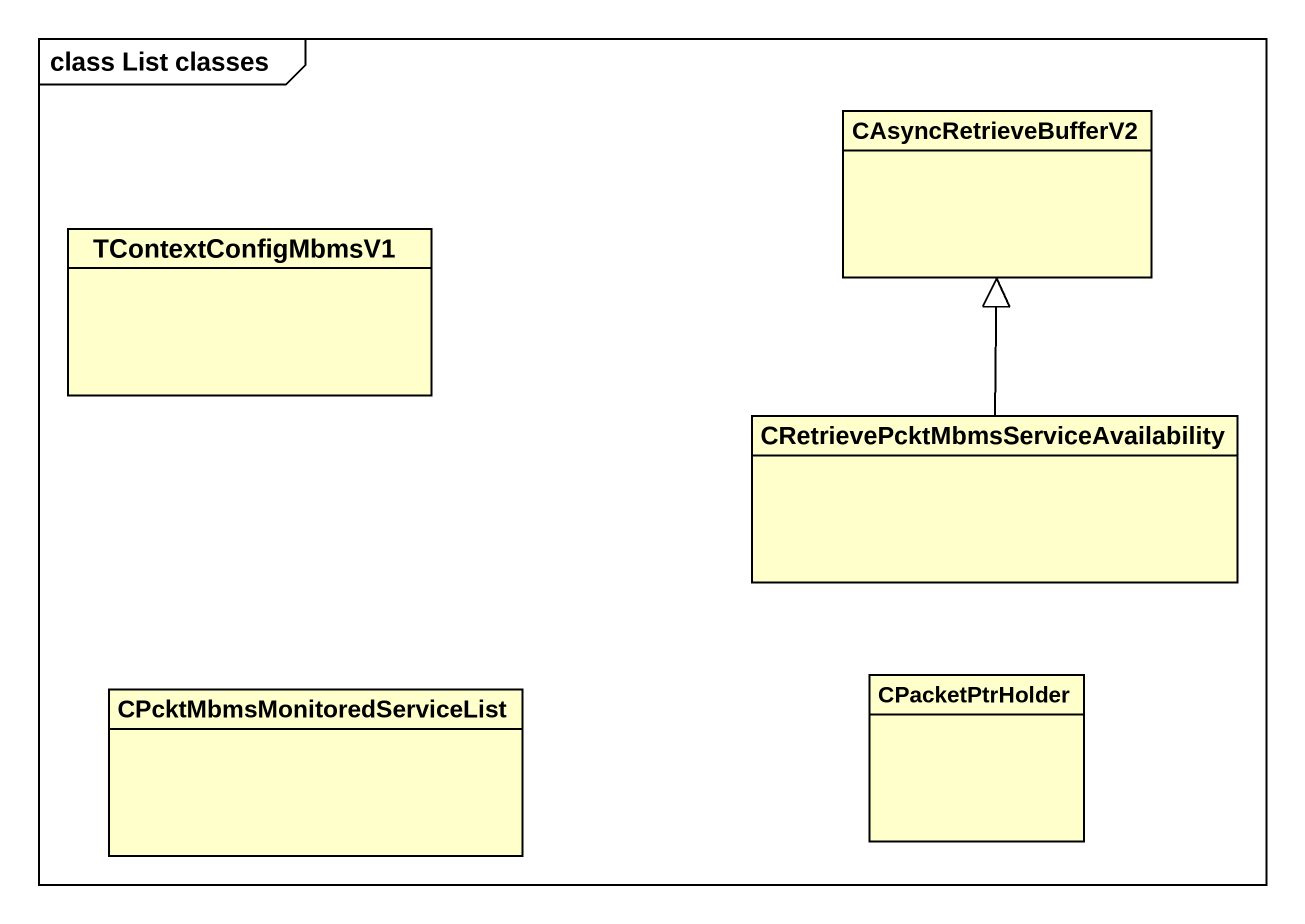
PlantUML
@startuml
mainframe class List classes
hide circle
hide empty members
class CAsyncRetrieveBufferV2
class TContextConfigMbmsV1
class "CRetrievePcktMbmsServiceAvailability" as CRetrievePcktMbmsServiceAvai
class "CPcktMbmsMonitoredServiceList" as CPcktMbmsMonitoredServiceLis
class CPacketPtrHolder
CRetrievePcktMbmsServiceAvai -up-|> CAsyncRetrieveBufferV2
@enduml
